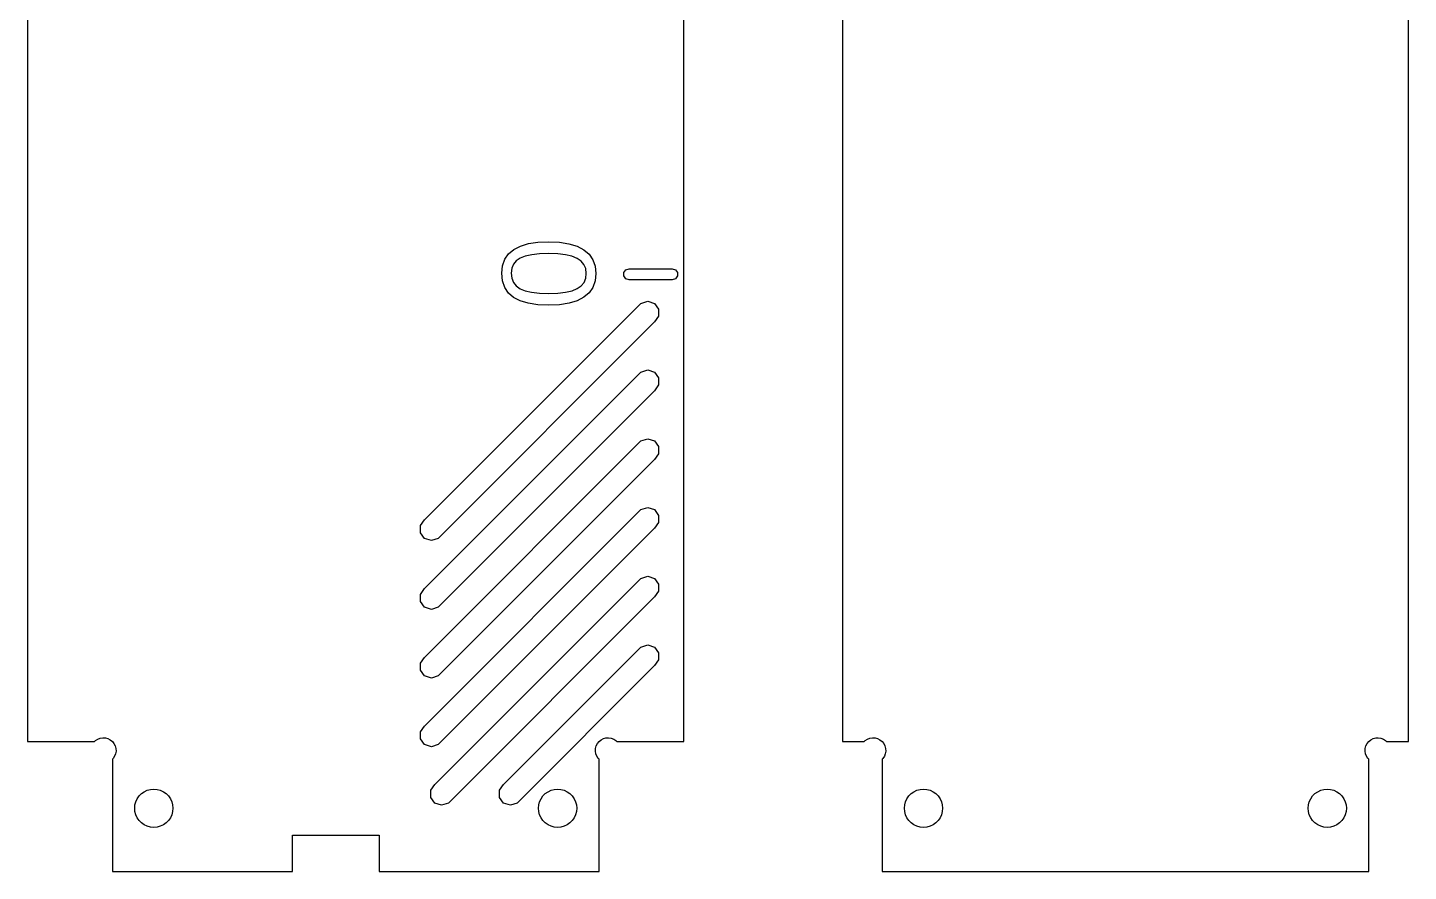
# Model space of a CAD drawing. Header units: metres. Extents: x -91 to 100, y 0 to 828.
# Drawn here: x -91 to 100.5, y 0.2 to 117.2 of the extents above; entities that cross this region are included whole.
import ezdxf

# ---------------------------------------------------------------- set-up
doc = ezdxf.new("R2010")
doc.units = ezdxf.units.M

msp = doc.modelspace()

# ---------------------------------------------------------------- linework, layer by layer
for p, q in [((-91, 161.78), (-91, 18.25)), ((0, 18.25), (0, 161.78)), ((22, 161.78), (22, 18.25)), ((100.5, 18.25), (100.5, 161.78)), ((-24.3045, 85.8475), (-23.5851, 86.4531)), ((-23.5851, 86.4531), (-22.6642, 86.9189)), ((-22.6642, 86.9189), (-21.5455, 87.2517)), ((-21.5455, 87.2517), (-20.2292, 87.4513)), ((-20.2292, 87.4513), (-18.7152, 87.5179)), ((-18.7152, 87.5179), (-17.2231, 87.448)), ((-17.2231, 87.448), (-15.9185, 87.2382)), ((-15.9185, 87.2382), (-14.8016, 86.8886)), ((-14.8016, 86.8886), (-13.8722, 86.3992)), ((-13.8722, 86.3992), (-13.141, 85.7733)), ((-25.1266, 84.1965), (-24.8183, 85.0953)), ((-24.8183, 85.0953), (-24.3045, 85.8475)), ((-23.6098, 84.4012), (-23.8406, 83.8276)), ((-23.2251, 84.8721), (-23.6098, 84.4012)), ((-22.6866, 85.2402), (-23.2251, 84.8721)), ((-21.9768, 85.5173), (-22.6866, 85.2402)), ((-21.0783, 85.7153), (-21.9768, 85.5173)), ((-19.9911, 85.8341), (-21.0783, 85.7153)), ((-18.7152, 85.8737), (-19.9911, 85.8341)), ((-17.4797, 85.8321), (-18.7152, 85.8737)), ((-16.4149, 85.7075), (-17.4797, 85.8321)), ((-15.5209, 85.4997), (-16.4149, 85.7075)), ((-14.7976, 85.2088), (-15.5209, 85.4997)), ((-14.2394, 84.8286), (-14.7976, 85.2088)), ((-13.8407, 84.3529), (-14.2394, 84.8286)), ((-13.6015, 83.7818), (-13.8407, 84.3529)), ((-13.141, 85.7733), (-12.6188, 85.0144)), ((-12.6188, 85.0144), (-12.3054, 84.1224)), ((-25.2294, 83.1512), (-25.1266, 84.1965)), ((-25.1278, 82.0783), (-25.2294, 83.1512)), ((-23.8406, 83.8276), (-23.9175, 83.1512)), ((-23.9175, 83.1512), (-23.8417, 82.4579)), ((-23.8417, 82.4579), (-23.6143, 81.8697)), ((-13.834, 81.8719), (-13.5998, 82.4449)), ((-13.5217, 83.1152), (-13.6015, 83.7818)), ((-13.5998, 82.4449), (-13.5217, 83.1152)), ((-12.3054, 84.1224), (-12.201, 83.0973)), ((-12.201, 83.0973), (-12.3048, 82.0735)), ((-8.3008, 83.2318), (-8.0283, 83.6068)), ((-8.3008, 82.7682), (-8.3008, 83.2318)), ((-8.0283, 82.3932), (-8.3008, 82.7682)), ((-8.0283, 83.6068), (-7.5875, 83.75)), ((-7.5875, 82.25), (-8.0283, 82.3932)), ((-7.5875, 83.75), (-1.5875, 83.75)), ((-1.5875, 83.75), (-1.1467, 83.6068)), ((-1.1467, 82.3932), (-1.5875, 82.25)), ((-1.1467, 83.6068), (-0.8742, 83.2318)), ((-0.8742, 82.7682), (-1.1467, 82.3932)), ((-0.8742, 83.2318), (-0.8742, 82.7682)), ((-24.8228, 81.1599), (-25.1278, 82.0783)), ((-24.3146, 80.3958), (-24.8228, 81.1599)), ((-23.6143, 81.8697), (-23.2352, 81.3864)), ((-23.2352, 81.3864), (-22.7045, 81.0082)), ((-22.7045, 81.0082), (-22.0003, 80.7232)), ((-22.0003, 80.7232), (-21.1007, 80.5196)), ((-21.1007, 80.5196), (-20.0057, 80.3975)), ((-17.4578, 80.3981), (-16.3813, 80.5219)), ((-16.3813, 80.5219), (-15.4855, 80.7283)), ((-15.4855, 80.7283), (-14.7707, 81.0172)), ((-14.7707, 81.0172), (-14.2242, 81.3959)), ((-14.2242, 81.3959), (-13.834, 81.8719)), ((-13.136, 80.4337), (-13.8632, 79.8176)), ((-12.6165, 81.1856), (-13.136, 80.4337)), ((-12.3048, 82.0735), (-12.6165, 81.1856)), ((-1.5875, 82.25), (-7.5875, 82.25)), ((-35.9331, 48.9593), (-5.9331, 78.9593)), ((-23.6031, 79.7862), (-24.3146, 80.3958)), ((-22.6877, 79.3204), (-23.6031, 79.7862)), ((-21.568, 78.9877), (-22.6877, 79.3204)), ((-20.2438, 78.788), (-21.568, 78.9877)), ((-18.7152, 78.7215), (-20.2438, 78.788)), ((-20.0057, 80.3975), (-18.7152, 80.3568)), ((-18.7152, 80.3568), (-17.4578, 80.3981)), ((-17.2158, 78.79), (-18.7152, 78.7215)), ((-15.9073, 78.9955), (-17.2158, 78.79)), ((-14.7897, 79.3381), (-15.9073, 78.9955)), ((-13.8632, 79.8176), (-14.7897, 79.3381)), ((-5.9331, 78.9593), (-5, 79.2625)), ((-5, 79.2625), (-4.0669, 78.9593)), ((-4.0669, 78.9593), (-3.4902, 78.1655)), ((-3.4902, 77.1844), (-4.0669, 76.3907)), ((-3.4902, 78.1655), (-3.4902, 77.1844)), ((-4.0669, 76.3907), (-34.0669, 46.3907)), ((-35.9331, 39.4343), (-5.9331, 69.4343)), ((-5.9331, 69.4343), (-5, 69.7375)), ((-5, 69.7375), (-4.0669, 69.4343)), ((-4.0669, 69.4343), (-3.4902, 68.6405)), ((-3.4902, 67.6594), (-4.0669, 66.8657)), ((-3.4902, 68.6405), (-3.4902, 67.6594)), ((-4.0669, 66.8657), (-34.0669, 36.8657)), ((-35.9331, 29.9093), (-5.9331, 59.9093)), ((-5.9331, 59.9093), (-5, 60.2125)), ((-5, 60.2125), (-4.0669, 59.9093)), ((-4.0669, 59.9093), (-3.4902, 59.1155)), ((-3.4902, 58.1344), (-4.0669, 57.3407)), ((-3.4902, 59.1155), (-3.4902, 58.1344)), ((-4.0669, 57.3407), (-34.0669, 27.3407)), ((-35.9331, 20.3843), (-5.9331, 50.3843)), ((-5.9331, 50.3843), (-5, 50.6875)), ((-5, 50.6875), (-4.0669, 50.3843)), ((-4.0669, 50.3843), (-3.4902, 49.5905)), ((-36.5098, 48.1656), (-35.9331, 48.9593)), ((-36.5098, 47.1844), (-36.5098, 48.1656)), ((-3.4902, 48.6094), (-4.0669, 47.8157)), ((-3.4902, 49.5905), (-3.4902, 48.6094)), ((-35.9331, 46.3907), (-36.5098, 47.1844)), ((-35, 46.0875), (-35.9331, 46.3907)), ((-34.0669, 46.3907), (-35, 46.0875)), ((-4.0669, 47.8157), (-34.0669, 17.8157)), ((-34.5081, 12.2843), (-5.9331, 40.8593)), ((-5.9331, 40.8593), (-5, 41.1625)), ((-5, 41.1625), (-4.0669, 40.8593)), ((-4.0669, 40.8593), (-3.4902, 40.0656)), ((-36.5098, 38.6406), (-35.9331, 39.4343)), ((-36.5098, 37.6594), (-36.5098, 38.6406)), ((-3.4902, 39.0844), (-4.0669, 38.2907)), ((-3.4902, 40.0656), (-3.4902, 39.0844)), ((-35.9331, 36.8657), (-36.5098, 37.6594)), ((-35, 36.5625), (-35.9331, 36.8657)), ((-34.0669, 36.8657), (-35, 36.5625)), ((-4.0669, 38.2907), (-32.6419, 9.7157)), ((-24.9831, 12.2843), (-5.9331, 31.3343)), ((-5.9331, 31.3343), (-5, 31.6375)), ((-5, 31.6375), (-4.0669, 31.3343)), ((-4.0669, 31.3343), (-3.4902, 30.5405)), ((-36.5098, 29.1156), (-35.9331, 29.9093)), ((-36.5098, 28.1344), (-36.5098, 29.1156)), ((-4.0669, 28.7657), (-23.1169, 9.7157)), ((-3.4902, 29.5594), (-4.0669, 28.7657)), ((-3.4902, 30.5405), (-3.4902, 29.5594)), ((-35.9331, 27.3407), (-36.5098, 28.1344)), ((-35, 27.0375), (-35.9331, 27.3407)), ((-34.0669, 27.3407), (-35, 27.0375)), ((-36.5098, 19.5906), (-35.9331, 20.3843)), ((-36.5098, 18.6094), (-36.5098, 19.5906)), ((-91, 18.25), (-81.7113, 18.25)), ((-81.7113, 18.25), (-81.5887, 18.3726)), ((-81.5887, 18.3726), (-81.2819, 18.5718)), ((-81.2819, 18.5718), (-80.9404, 18.7029)), ((-80.9404, 18.7029), (-80.579, 18.7602)), ((-80.579, 18.7602), (-80.2137, 18.741)), ((-80.2137, 18.741), (-79.8603, 18.6463)), ((-79.8603, 18.6463), (-79.5343, 18.4802)), ((-79.5343, 18.4802), (-79.25, 18.25)), ((-79.25, 18.25), (-79.0198, 17.9657)), ((-79.0198, 17.9657), (-78.8537, 17.6397)), ((-78.8537, 17.6397), (-78.759, 17.2863)), ((-78.759, 17.2863), (-78.7398, 16.921)), ((-35.9331, 17.8157), (-36.5098, 18.6094)), ((-35, 17.5125), (-35.9331, 17.8157)), ((-34.0669, 17.8157), (-35, 17.5125)), ((-12.2602, 16.921), (-12.241, 17.2863)), ((-12.241, 17.2863), (-12.1463, 17.6397)), ((-12.1463, 17.6397), (-11.9802, 17.9657)), ((-11.9802, 17.9657), (-11.75, 18.25)), ((-11.75, 18.25), (-11.4657, 18.4802)), ((-11.4657, 18.4802), (-11.1397, 18.6463)), ((-11.1397, 18.6463), (-10.7863, 18.741)), ((-10.7863, 18.741), (-10.421, 18.7602)), ((-10.421, 18.7602), (-10.0596, 18.7029)), ((-10.0596, 18.7029), (-9.7181, 18.5718)), ((-9.7181, 18.5718), (-9.4113, 18.3726)), ((-9.4113, 18.3726), (-9.2887, 18.25)), ((-9.2887, 18.25), (0, 18.25)), ((22, 18.25), (25.0387, 18.25)), ((25.0387, 18.25), (25.1613, 18.3726)), ((25.1613, 18.3726), (25.4681, 18.5718)), ((25.4681, 18.5718), (25.8096, 18.7029)), ((25.8096, 18.7029), (26.171, 18.7602)), ((26.171, 18.7602), (26.5363, 18.741)), ((26.5363, 18.741), (26.8897, 18.6463)), ((26.8897, 18.6463), (27.2157, 18.4802)), ((27.2157, 18.4802), (27.5, 18.25)), ((27.5, 18.25), (27.7302, 17.9657)), ((27.7302, 17.9657), (27.8963, 17.6397)), ((27.8963, 17.6397), (27.991, 17.2863)), ((27.991, 17.2863), (28.0102, 16.921)), ((94.4898, 16.921), (94.509, 17.2863)), ((94.509, 17.2863), (94.6037, 17.6397)), ((94.6037, 17.6397), (94.7698, 17.9657)), ((94.7698, 17.9657), (95, 18.25)), ((95, 18.25), (95.2843, 18.4802)), ((95.2843, 18.4802), (95.6103, 18.6463)), ((95.6103, 18.6463), (95.9637, 18.741)), ((95.9637, 18.741), (96.329, 18.7602)), ((96.329, 18.7602), (96.6904, 18.7029)), ((96.6904, 18.7029), (97.0319, 18.5718)), ((97.0319, 18.5718), (97.3387, 18.3726)), ((97.3387, 18.3726), (97.4613, 18.25)), ((97.4613, 18.25), (100.5, 18.25)), ((-79.1274, 15.9113), (-79.25, 15.7887)), ((-79.25, 15.7887), (-79.25, 0.25)), ((-78.9282, 16.2181), (-79.1274, 15.9113)), ((-78.7971, 16.5596), (-78.9282, 16.2181)), ((-78.7398, 16.921), (-78.7971, 16.5596)), ((-12.2029, 16.5596), (-12.2602, 16.921)), ((-12.0718, 16.2181), (-12.2029, 16.5596)), ((-11.8726, 15.9113), (-12.0718, 16.2181)), ((-11.75, 15.7887), (-11.8726, 15.9113)), ((-11.75, 0.25), (-11.75, 15.7887)), ((27.6226, 15.9113), (27.5, 15.7887)), ((27.5, 15.7887), (27.5, 0.25)), ((27.8218, 16.2181), (27.6226, 15.9113)), ((27.9529, 16.5596), (27.8218, 16.2181)), ((28.0102, 16.921), (27.9529, 16.5596)), ((94.5471, 16.5596), (94.4898, 16.921)), ((94.6782, 16.2181), (94.5471, 16.5596)), ((94.8774, 15.9113), (94.6782, 16.2181)), ((95, 15.7887), (94.8774, 15.9113)), ((95, 0.25), (95, 15.7887)), ((-74.825, 11.295), (-74.4063, 11.4902)), ((-74.4063, 11.4902), (-73.9602, 11.6097)), ((-73.9602, 11.6097), (-73.5, 11.65)), ((-73.5, 11.65), (-73.0398, 11.6097)), ((-73.0398, 11.6097), (-72.5937, 11.4902)), ((-72.5937, 11.4902), (-72.175, 11.295)), ((-35.0848, 11.4906), (-34.5081, 12.2843)), ((-35.0848, 10.5094), (-35.0848, 11.4906)), ((-25.5598, 11.4906), (-24.9831, 12.2843)), ((-25.5598, 10.5094), (-25.5598, 11.4906)), ((-18.825, 11.295), (-18.4063, 11.4902)), ((-18.4063, 11.4902), (-17.9602, 11.6097)), ((-17.9602, 11.6097), (-17.5, 11.65)), ((-17.5, 11.65), (-17.0398, 11.6097)), ((-17.0398, 11.6097), (-16.5937, 11.4902)), ((-16.5937, 11.4902), (-16.175, 11.295)), ((31.925, 11.295), (32.3437, 11.4902)), ((32.3437, 11.4902), (32.7898, 11.6097)), ((32.7898, 11.6097), (33.25, 11.65)), ((33.25, 11.65), (33.7102, 11.6097)), ((33.7102, 11.6097), (34.1563, 11.4902)), ((34.1563, 11.4902), (34.575, 11.295)), ((87.925, 11.295), (88.3437, 11.4902)), ((88.3437, 11.4902), (88.7898, 11.6097)), ((88.7898, 11.6097), (89.25, 11.65)), ((89.25, 11.65), (89.7102, 11.6097)), ((89.7102, 11.6097), (90.1563, 11.4902)), ((90.1563, 11.4902), (90.575, 11.295)), ((-76.1097, 9.4602), (-75.9902, 9.9063)), ((-75.9902, 9.9063), (-75.795, 10.325)), ((-75.795, 10.325), (-75.53, 10.7034)), ((-75.53, 10.7034), (-75.2034, 11.03)), ((-75.2034, 11.03), (-74.825, 11.295)), ((-72.175, 11.295), (-71.7966, 11.03)), ((-71.7966, 11.03), (-71.47, 10.7034)), ((-71.47, 10.7034), (-71.205, 10.325)), ((-71.205, 10.325), (-71.0098, 9.9063)), ((-71.0098, 9.9063), (-70.8903, 9.4602)), ((-34.5081, 9.7157), (-35.0848, 10.5094)), ((-33.575, 9.4125), (-34.5081, 9.7157)), ((-32.6419, 9.7157), (-33.575, 9.4125)), ((-24.9831, 9.7157), (-25.5598, 10.5094)), ((-24.05, 9.4125), (-24.9831, 9.7157)), ((-23.1169, 9.7157), (-24.05, 9.4125)), ((-20.1097, 9.4602), (-19.9902, 9.9063)), ((-19.9902, 9.9063), (-19.795, 10.325)), ((-19.795, 10.325), (-19.53, 10.7034)), ((-19.53, 10.7034), (-19.2034, 11.03)), ((-19.2034, 11.03), (-18.825, 11.295)), ((-16.175, 11.295), (-15.7966, 11.03)), ((-15.7966, 11.03), (-15.47, 10.7034)), ((-15.47, 10.7034), (-15.205, 10.325)), ((-15.205, 10.325), (-15.0098, 9.9063)), ((-15.0098, 9.9063), (-14.8903, 9.4602)), ((30.6403, 9.4602), (30.7598, 9.9063)), ((30.7598, 9.9063), (30.955, 10.325)), ((30.955, 10.325), (31.22, 10.7034)), ((31.22, 10.7034), (31.5466, 11.03)), ((31.5466, 11.03), (31.925, 11.295)), ((34.575, 11.295), (34.9534, 11.03)), ((34.9534, 11.03), (35.28, 10.7034)), ((35.28, 10.7034), (35.545, 10.325)), ((35.545, 10.325), (35.7402, 9.9063)), ((35.7402, 9.9063), (35.8597, 9.4602)), ((86.6403, 9.4602), (86.7598, 9.9063)), ((86.7598, 9.9063), (86.955, 10.325)), ((86.955, 10.325), (87.22, 10.7034)), ((87.22, 10.7034), (87.5466, 11.03)), ((87.5466, 11.03), (87.925, 11.295)), ((90.575, 11.295), (90.9534, 11.03)), ((90.9534, 11.03), (91.28, 10.7034)), ((91.28, 10.7034), (91.545, 10.325)), ((91.545, 10.325), (91.7402, 9.9063)), ((91.7402, 9.9063), (91.8597, 9.4602)), ((-76.15, 9), (-76.1097, 9.4602)), ((-76.1097, 8.5398), (-76.15, 9)), ((-75.9902, 8.0936), (-76.1097, 8.5398)), ((-75.795, 7.675), (-75.9902, 8.0936)), ((-75.53, 7.2966), (-75.795, 7.675)), ((-71.205, 7.675), (-71.47, 7.2966)), ((-71.0098, 8.0936), (-71.205, 7.675)), ((-70.8903, 8.5398), (-71.0098, 8.0936)), ((-70.8903, 9.4602), (-70.85, 9)), ((-70.85, 9), (-70.8903, 8.5398)), ((-20.15, 9), (-20.1097, 9.4602)), ((-20.1097, 8.5398), (-20.15, 9)), ((-19.9902, 8.0936), (-20.1097, 8.5398)), ((-19.795, 7.675), (-19.9902, 8.0936)), ((-19.53, 7.2966), (-19.795, 7.675)), ((-15.205, 7.675), (-15.47, 7.2966)), ((-15.0098, 8.0936), (-15.205, 7.675)), ((-14.8903, 8.5398), (-15.0098, 8.0936)), ((-14.8903, 9.4602), (-14.85, 9)), ((-14.85, 9), (-14.8903, 8.5398)), ((30.6, 9), (30.6403, 9.4602)), ((30.6403, 8.5398), (30.6, 9)), ((30.7598, 8.0936), (30.6403, 8.5398)), ((30.955, 7.675), (30.7598, 8.0936)), ((31.22, 7.2966), (30.955, 7.675)), ((35.545, 7.675), (35.28, 7.2966)), ((35.7402, 8.0936), (35.545, 7.675)), ((35.8597, 8.5398), (35.7402, 8.0936)), ((35.8597, 9.4602), (35.9, 9)), ((35.9, 9), (35.8597, 8.5398)), ((86.6, 9), (86.6403, 9.4602)), ((86.6403, 8.5398), (86.6, 9)), ((86.7598, 8.0936), (86.6403, 8.5398)), ((86.955, 7.675), (86.7598, 8.0936)), ((87.22, 7.2966), (86.955, 7.675)), ((91.545, 7.675), (91.28, 7.2966)), ((91.7402, 8.0936), (91.545, 7.675)), ((91.8597, 8.5398), (91.7402, 8.0936)), ((91.8597, 9.4602), (91.9, 9)), ((91.9, 9), (91.8597, 8.5398)), ((-75.2034, 6.97), (-75.53, 7.2966)), ((-74.825, 6.705), (-75.2034, 6.97)), ((-74.4063, 6.5098), (-74.825, 6.705)), ((-73.9602, 6.3903), (-74.4063, 6.5098)), ((-73.5, 6.35), (-73.9602, 6.3903)), ((-73.0398, 6.3903), (-73.5, 6.35)), ((-72.5937, 6.5098), (-73.0398, 6.3903)), ((-72.175, 6.705), (-72.5937, 6.5098)), ((-71.7966, 6.97), (-72.175, 6.705)), ((-71.47, 7.2966), (-71.7966, 6.97)), ((-19.2034, 6.97), (-19.53, 7.2966)), ((-18.825, 6.705), (-19.2034, 6.97)), ((-18.4063, 6.5098), (-18.825, 6.705)), ((-17.9602, 6.3903), (-18.4063, 6.5098)), ((-17.5, 6.35), (-17.9602, 6.3903)), ((-17.0398, 6.3903), (-17.5, 6.35)), ((-16.5937, 6.5098), (-17.0398, 6.3903)), ((-16.175, 6.705), (-16.5937, 6.5098)), ((-15.7966, 6.97), (-16.175, 6.705)), ((-15.47, 7.2966), (-15.7966, 6.97)), ((31.5466, 6.97), (31.22, 7.2966)), ((31.925, 6.705), (31.5466, 6.97)), ((32.3437, 6.5098), (31.925, 6.705)), ((32.7898, 6.3903), (32.3437, 6.5098)), ((33.25, 6.35), (32.7898, 6.3903)), ((33.7102, 6.3903), (33.25, 6.35)), ((34.1563, 6.5098), (33.7102, 6.3903)), ((34.575, 6.705), (34.1563, 6.5098)), ((34.9534, 6.97), (34.575, 6.705)), ((35.28, 7.2966), (34.9534, 6.97)), ((87.5466, 6.97), (87.22, 7.2966)), ((87.925, 6.705), (87.5466, 6.97)), ((88.3437, 6.5098), (87.925, 6.705)), ((88.7898, 6.3903), (88.3437, 6.5098)), ((89.25, 6.35), (88.7898, 6.3903)), ((89.7102, 6.3903), (89.25, 6.35)), ((90.1563, 6.5098), (89.7102, 6.3903)), ((90.575, 6.705), (90.1563, 6.5098)), ((90.9534, 6.97), (90.575, 6.705)), ((91.28, 7.2966), (90.9534, 6.97)), ((-54.24, 0.25), (-54.24, 5.25)), ((-54.24, 5.25), (-42.24, 5.25)), ((-42.24, 5.25), (-42.24, 0.25)), ((-79.25, 0.25), (-54.24, 0.25)), ((-42.24, 0.25), (-11.75, 0.25)), ((27.5, 0.25), (95, 0.25))]:
    msp.add_line(p, q)

doc.saveas('drawing.dxf')
